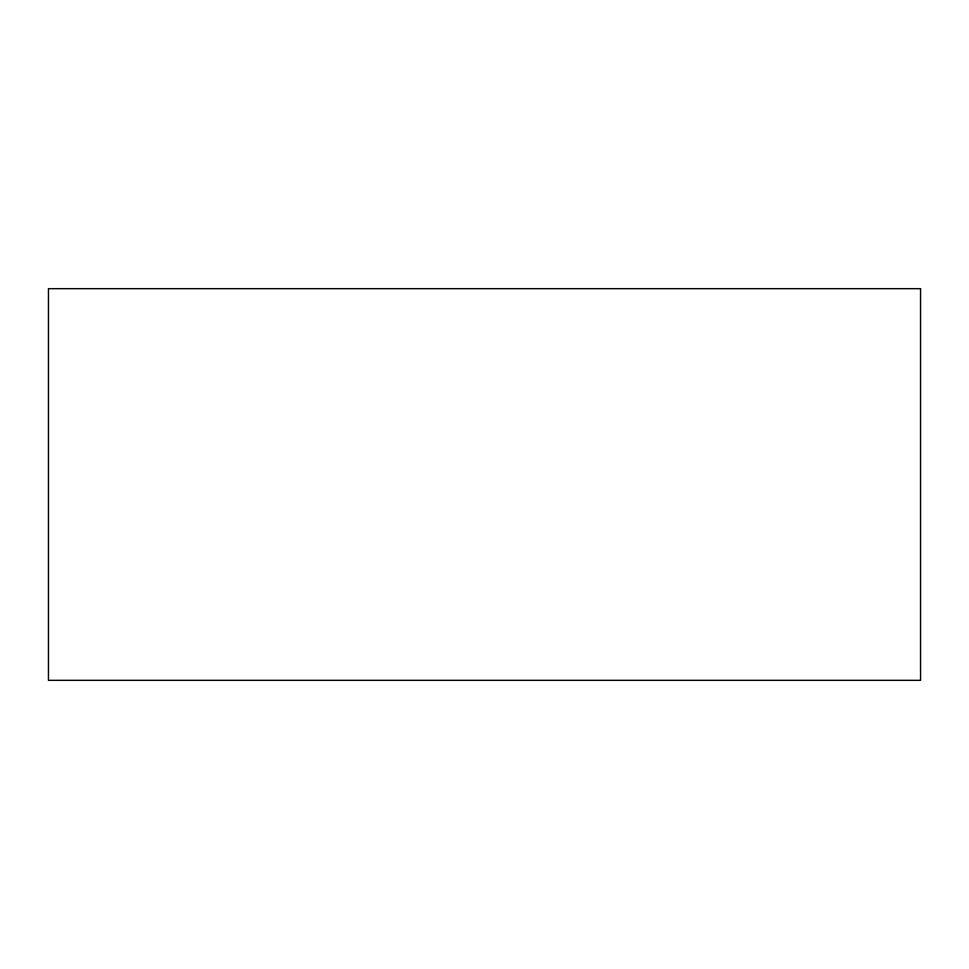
<?xml version="1.0" encoding="UTF-8"?>
<svg xmlns="http://www.w3.org/2000/svg" width="969" height="969" viewBox="0 0 969 969"><rect width="100%" height="100%" fill="white"/><g stroke="black" fill="none" stroke-linecap="round" stroke-linejoin="round"><path stroke-width="1.45" d="M920.55 288.665L48.45 288.665L48.45 680.335L920.55 680.335L920.55 288.665"/></g></svg>
